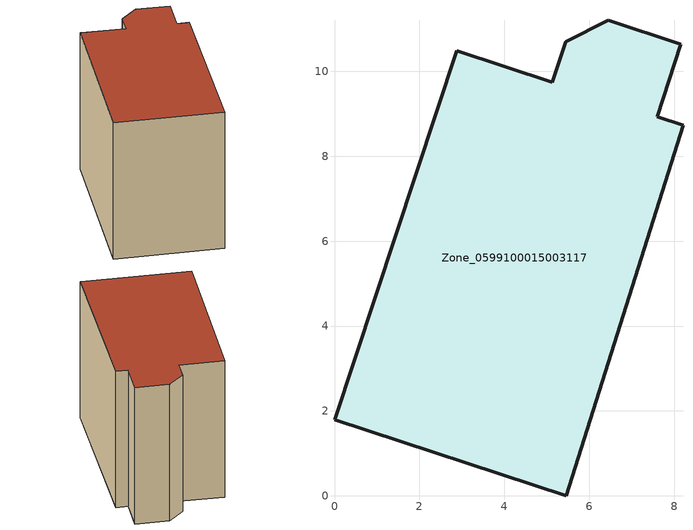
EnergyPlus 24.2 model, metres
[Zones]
Zone_0599100015003117
 floor ground (C_G): 5.46,0 0,1.79 2.88,10.48 5.13,9.74 5.44,10.7 6.45,11.21 8.16,10.64 7.6,8.93 8.21,8.73 z0.8
 wall outside (C_F): 7.6,8.93 8.16,10.64 6.45,11.21 5.44,10.7 5.13,9.74 2.88,10.48 0,1.79 5.46,0 8.21,8.73 7.6,8.93 z0.8:8.76
 roof outside (C_R): 5.46,0 8.21,8.73 7.6,8.93 8.16,10.64 6.45,11.21 5.44,10.7 5.13,9.74 2.88,10.48 0,1.79 z8.76
[BUILDING]
Pand.0599100015003117: North Axis=0; Terrain=City; Loads Convergence Tolerance Value=0.04; Temperature Convergence Tolerance Value=0.4; Solar Distribution=FullExterior; Maximum Number of Warmup Days=25; Minimum Number of Warmup Days=1
[Site:Location]
Rotterdam.The.Hague.AP_ZH_NLD Design_Conditions: Latitude=51.96; Longitude=4.45; Time Zone=1; Elevation=-4.5
[SITE:GROUNDTEMPERATURE:BUILDINGSURFACE]
18, 18, 18, 18, 18, 18, 18, 18, 18, 18, 18, 18
[MATERIAL] Thermal Absorptance=0.9; Solar Absorptance=0.7; Visible Absorptance=0.7
Name | Roughness | Thickness | Conductivity | Density | Specific Heat
G.TI.1965-1974 | MediumSmooth | 0.15 | 0.882353 | 540 | 1210
F.TI.1965-1974 | Rough | 0.3 | 0.697674 | 1920 | 840
R.TI.1965-1974 | MediumRough | 0.2 | 0.232558 | 1500 | 1000
[CONSTRUCTION]
C_G: G.TI.1965-1974
C_F: F.TI.1965-1974
C_R: R.TI.1965-1974
[ZONE]
Zone_0599100015003117: Type=1; Multiplier=1; Ceiling Height=Autocalculate; Volume=Autocalculate; Floor Area=autocalculate; Part of Total Floor Area=Yes
[ZONEINFILTRATION:DESIGNFLOWRATE]
Infil_Zone_0599100015003117: Zone or ZoneList or Space or SpaceList=Zone_0599100015003117; Schedule=AlwaysOn; Design Flow Rate Calculation Method=Flow/Area; Flow Rate per Floor Area=0.003; Constant Term Coefficient=1; Temperature Term Coefficient=0; Velocity Term Coefficient=0; Velocity Squared Term Coefficient=0
[HVACTEMPLATE:ZONE:IDEALLOADSAIRSYSTEM]
Zone_0599100015003117: Maximum Heating Supply Air Temperature=50; Minimum Cooling Supply Air Temperature=13; Maximum Heating Supply Air Humidity Ratio=0.0156; Minimum Cooling Supply Air Humidity Ratio=0.0077; Heating Limit=NoLimit; Cooling Limit=NoLimit; Dehumidification Control Type=ConstantSensibleHeatRatio; Cooling Sensible Heat Ratio=0.7; Dehumidification Setpoint=60; Humidification Control Type=None; Humidification Setpoint=30; Outdoor Air Method=None; Outdoor Air Flow Rate per Person=0.00944; Outdoor Air Flow Rate per Zone Floor Area=0; Outdoor Air Flow Rate per Zone=0; Demand Controlled Ventilation Type=None; Outdoor Air Economizer Type=NoEconomizer; Heat Recovery Type=None; Sensible Heat Recovery Effectiveness=0.7; Latent Heat Recovery Effectiveness=0.65
[ZONECONTROL:THERMOSTAT]
ThermostatControl_Zone_0599100015003117: Zone or ZoneList=Zone_0599100015003117; Control Type Schedule=DualSetpointControlType; Control 1=Thermostat_Zone_0599100015003117; Temperature Difference Between Cutout And Setpoint=0
[THERMOSTATSETPOINT:DUALSETPOINT]
Thermostat_Zone_0599100015003117: Heating Setpoint Temperature Schedule=HeatingSetpoint_Zone_0599100015003117; Cooling Setpoint Temperature Schedule=CoolingSetpoint_Zone_0599100015003117
[SCHEDULE:COMPACT]
HeatingSetpoint_Zone_0599100015003117: Through: 12/31, For: AllDays, Until: 24:00, 21
CoolingSetpoint_Zone_0599100015003117: Through: 12/31, For: AllDays, Until: 24:00, 24
DualSetpointControlType: Through: 12/31, For: AllDays, Until: 24:00, 4
AlwaysOn: Through: 12/31, For: AllDays, Until: 24:00, 1
